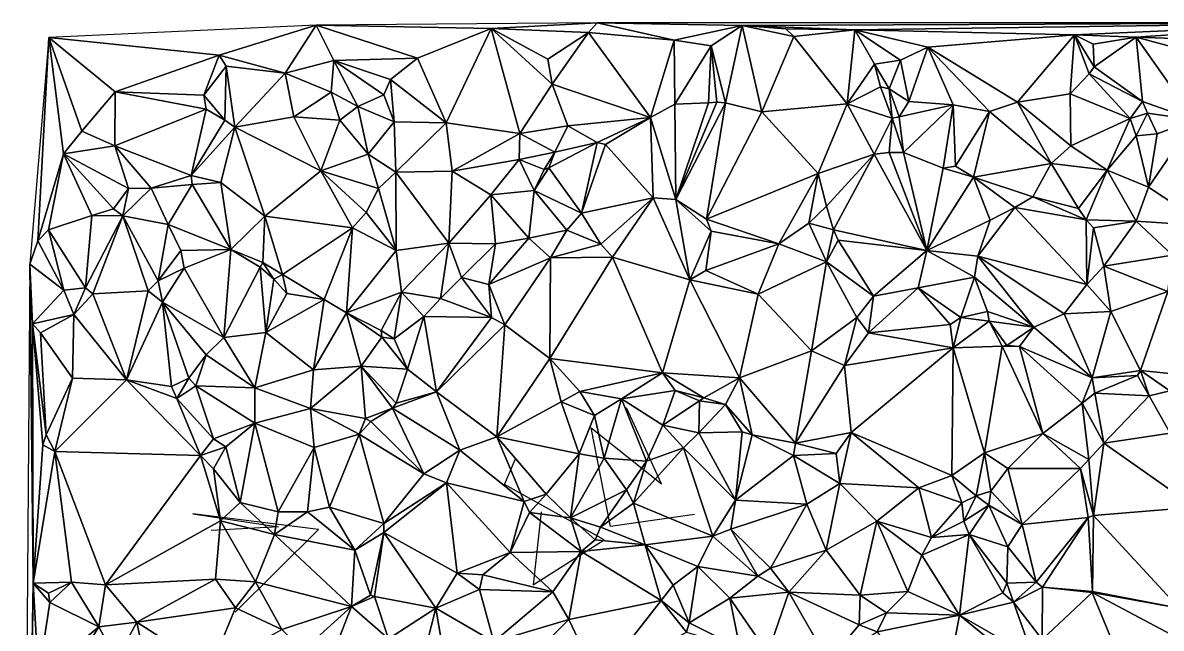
# Model space of a CAD drawing. Header units: metres. Extents: x -15 to 15, y -15.8 to 15.
# Drawn here: x -14.98 to 1.74, y 6.07 to 14.97 of the extents above; entities that cross this region are included whole.
import ezdxf

# ---------------------------------------------------------------- set-up
doc = ezdxf.new("R2010")
doc.units = ezdxf.units.M
doc.layers.add('CRACKS', color=1, linetype='Continuous')
doc.layers.add('STREET_MESH', color=7, linetype='Continuous')

msp = doc.modelspace()

# ---------------------------------------------------------------- linework, layer by layer
at = {"layer": 'CRACKS'}
for points in [[(-5.115, 7.744, 0.1), (-6.346, 7.568, 0.1), (-6.633, 9.019, 0.1), (-5.6, 8.197, 0.1), (-6.111, 9.31, 0.1)], [(-7.365, 7.786, 0.1), (-7.482, 6.713, 0.1), (-6.439, 7.373, 0.1), (-7.906, 8.185, 0.1), (-7.743, 8.561, 0.1)], [(-11.86, 6.312, 0.1), (-10.634, 7.523, 0.1), (-12.48, 7.754, 0.1), (-11.221, 7.565, 0.1), (-12.21, 7.509, 0.1)]]:
    msp.add_polyline3d(points, dxfattribs=at)
at = {"layer": 'STREET_MESH'}
for points in [[(-12.095, 14.492), (-10.672, 14.934), (-14.595, 14.752)], [(-11.126, 14.228), (-10.672, 14.934), (-12.095, 14.492)], [(-11.126, 14.228), (-10.409, 14.413), (-10.672, 14.934)], [(-6.543, 14.969), (-10.672, 14.934), (-8.099, 14.887)], [(-10.672, 14.934), (-9.184, 14.448), (-8.099, 14.887)], [(-10.409, 14.413), (-9.184, 14.448), (-10.672, 14.934)], [(-9.184, 14.448), (-8.76, 13.501), (-8.099, 14.887)], [(-8.76, 13.501), (-7.678, 13.34), (-8.099, 14.887)], [(-6.673, 14.824), (-6.543, 14.969), (-8.099, 14.887)], [(-7.204, 14.065), (-7.27, 14.436), (-8.099, 14.887)], [(-7.678, 13.34), (-7.204, 14.065), (-8.099, 14.887)], [(-7.27, 14.436), (-6.673, 14.824), (-8.099, 14.887)], [(-6.673, 14.824), (-5.415, 14.715), (-6.543, 14.969)], [(-6.543, 14.969), (-4.415, 14.931), (4.469, 14.969)], [(-5.415, 14.715), (-4.415, 14.931), (-6.543, 14.969)], [(-5.415, 14.715), (-4.868, 14.628), (-4.415, 14.931)], [(-4.868, 14.628), (-4.659, 13.793), (-4.415, 14.931)], [(-4.415, 14.931), (-4.659, 13.793), (-4.127, 13.662)], [(-4.415, 14.931), (-2.759, 14.863), (4.469, 14.969)], [(-2.759, 14.863), (-4.415, 14.931), (-3.773, 14.88)], [(-4.415, 14.931), (-3.657, 14.766), (-3.773, 14.88)], [(-3.657, 14.766), (-4.415, 14.931), (-4.127, 13.662)], [(-3.657, 14.766), (-2.759, 14.863), (-3.773, 14.88)], [(-2.759, 14.863), (0.467, 14.794), (4.469, 14.969)], [(0.467, 14.794), (1.373, 14.759), (4.469, 14.969)], [(1.373, 14.759), (3.039, 14.701), (4.469, 14.969)], [(-14.759, 11.765), (-14.595, 14.752), (-14.875, 11.425)], [(-14.759, 11.765), (-14.381, 13.046), (-14.595, 14.752)], [(-13.623, 13.953), (-12.095, 14.492), (-14.595, 14.752)], [(-14.381, 13.046), (-14.113, 13.379), (-14.595, 14.752)], [(-14.113, 13.379), (-13.623, 13.953), (-14.595, 14.752)], [(-6.673, 14.824), (-7.27, 14.436), (-7.204, 14.065)], [(-5.759, 13.577), (-6.673, 14.824), (-7.204, 14.065)], [(-6.673, 14.824), (-5.759, 13.577), (-5.415, 14.715)], [(-5.415, 14.715), (-5.759, 13.577), (-5.402, 13.773)], [(-4.868, 14.628), (-5.415, 14.715), (-5.402, 13.773)], [(-2.873, 13.78), (-3.657, 14.766), (-4.127, 13.662)], [(-3.657, 14.766), (-2.873, 13.78), (-2.759, 14.863)], [(-2.873, 13.78), (-2.469, 14.363), (-2.759, 14.863)], [(-2.759, 14.863), (-1.69, 14.611), (0.467, 14.794)], [(-2.759, 14.863), (-2.089, 14.421), (-1.69, 14.611)], [(-2.469, 14.363), (-2.089, 14.421), (-2.759, 14.863)], [(-1.69, 14.611), (-0.37, 13.805), (0.467, 14.794)], [(-0.37, 13.805), (0.401, 13.925), (0.467, 14.794)], [(0.401, 13.925), (0.679, 14.217), (0.467, 14.794)], [(0.739, 14.656), (1.373, 14.759), (0.467, 14.794)], [(0.679, 14.217), (0.754, 14.32), (0.467, 14.794)], [(0.754, 14.32), (0.739, 14.656), (0.467, 14.794)], [(0.739, 14.656), (0.754, 14.32), (1.373, 14.759)], [(0.754, 14.32), (1.466, 13.811), (1.373, 14.759)], [(1.373, 14.759), (2.229, 13.543), (2.956, 14.332)], [(3.039, 14.701), (1.373, 14.759), (2.956, 14.332)], [(1.373, 14.759), (1.466, 13.811), (2.229, 13.543)], [(-4.908, 13.794), (-4.868, 14.628), (-5.402, 13.773)], [(-4.787, 13.801), (-4.868, 14.628), (-4.908, 13.794)], [(-4.868, 14.628), (-4.787, 13.801), (-4.659, 13.793)], [(-1.69, 14.611), (-2.089, 14.421), (-1.968, 13.813)], [(-1.317, 13.763), (-1.69, 14.611), (-1.968, 13.813)], [(-1.317, 13.763), (-0.782, 13.666), (-1.69, 14.611)], [(-0.782, 13.666), (-0.37, 13.805), (-1.69, 14.611)], [(-13.623, 13.953), (-12.321, 13.906), (-12.095, 14.492)], [(-12.321, 13.906), (-11.994, 14.331), (-12.095, 14.492)], [(-11.994, 14.331), (-11.126, 14.228), (-12.095, 14.492)], [(-10.449, 13.95), (-10.409, 14.413), (-11.126, 14.228)], [(-10.06, 13.738), (-10.409, 14.413), (-10.449, 13.95)], [(-10.409, 14.413), (-9.578, 14.135), (-9.184, 14.448)], [(-9.676, 13.912), (-9.578, 14.135), (-10.409, 14.413)], [(-10.06, 13.738), (-9.676, 13.912), (-10.409, 14.413)], [(-9.184, 14.448), (-9.578, 14.135), (-8.76, 13.501)], [(-2.257, 13.997), (-2.089, 14.421), (-2.469, 14.363)], [(-2.089, 14.421), (-2.257, 13.997), (-1.968, 13.813)], [(-11.994, 14.331), (-12.321, 13.906), (-12.01, 13.538)], [(-11.994, 14.331), (-12.01, 13.538), (-11.867, 13.434)], [(-11.126, 14.228), (-11.994, 14.331), (-11.867, 13.434)], [(-10.998, 13.589), (-11.126, 14.228), (-11.867, 13.434)], [(-10.449, 13.95), (-11.126, 14.228), (-10.998, 13.589)], [(-2.385, 14.027), (-2.469, 14.363), (-2.873, 13.78)], [(-2.385, 14.027), (-2.257, 13.997), (-2.469, 14.363)], [(0.401, 13.925), (1.285, 13.565), (0.679, 14.217)], [(1.466, 13.811), (0.754, 14.32), (0.679, 14.217)], [(1.285, 13.565), (1.466, 13.811), (0.679, 14.217)], [(-9.578, 14.135), (-9.676, 13.912), (-9.525, 13.514)], [(-9.578, 14.135), (-9.525, 13.514), (-8.76, 13.501)], [(-7.678, 13.34), (-6.974, 13.453), (-7.204, 14.065)], [(-6.974, 13.453), (-5.759, 13.577), (-7.204, 14.065)], [(-14.113, 13.379), (-13.628, 13.162), (-13.623, 13.953)], [(-13.628, 13.162), (-12.284, 13.698), (-13.623, 13.953)], [(-12.284, 13.698), (-12.321, 13.906), (-13.623, 13.953)], [(-12.01, 13.538), (-12.321, 13.906), (-12.284, 13.698)], [(-10.322, 13.536), (-10.449, 13.95), (-10.998, 13.589)], [(-10.322, 13.536), (-10.06, 13.738), (-10.449, 13.95)], [(-9.676, 13.912), (-10.06, 13.738), (-9.525, 13.514)], [(-2.21, 13.569), (-2.385, 14.027), (-2.873, 13.78)], [(-2.385, 14.027), (-2.21, 13.569), (-2.257, 13.997)], [(-2.257, 13.997), (-2.109, 13.589), (-1.968, 13.813)], [(-2.21, 13.569), (-2.109, 13.589), (-2.257, 13.997)], [(0.401, 13.925), (-0.37, 13.805), (0.412, 13.16)], [(1.285, 13.565), (0.401, 13.925), (0.412, 13.16)], [(-10.06, 13.738), (-10.322, 13.536), (-9.906, 13.037)], [(-10.06, 13.738), (-9.906, 13.037), (-9.525, 13.514)], [(-5.759, 13.577), (-5.39, 12.372), (-5.402, 13.773)], [(-5.39, 12.372), (-4.908, 13.794), (-5.402, 13.773)], [(-5.39, 12.372), (-4.787, 13.801), (-4.908, 13.794)], [(-4.659, 13.793), (-4.787, 13.801), (-5.39, 12.372)], [(-4.659, 13.793), (-5.39, 12.372), (-4.938, 12.082)], [(-4.659, 13.793), (-4.938, 12.082), (-4.127, 13.662)], [(-3.3, 12.754), (-2.873, 13.78), (-4.127, 13.662)], [(-3.3, 12.754), (-2.478, 13.04), (-2.873, 13.78)], [(-2.478, 13.04), (-2.21, 13.569), (-2.873, 13.78)], [(-2.109, 13.589), (-1.317, 13.763), (-1.968, 13.813)], [(-1.317, 13.763), (-2.109, 13.589), (-2.044, 13.061)], [(-1.317, 13.763), (-2.044, 13.061), (-1.464, 12.831)], [(-1.283, 12.864), (-1.317, 13.763), (-1.464, 12.831)], [(-1.317, 13.763), (-1.283, 12.864), (-0.782, 13.666)], [(-0.37, 13.805), (-0.782, 13.666), (0.122, 12.902)], [(0.412, 13.16), (-0.37, 13.805), (0.122, 12.902)], [(1.285, 13.565), (1.537, 13.641), (1.466, 13.811)], [(1.466, 13.811), (1.537, 13.641), (2.229, 13.543)], [(-12.284, 13.698), (-13.628, 13.162), (-12.508, 12.724)], [(-12.01, 13.538), (-12.284, 13.698), (-12.508, 12.724)], [(-10.602, 12.794), (-10.998, 13.589), (-11.867, 13.434)], [(-10.602, 12.794), (-10.322, 13.536), (-10.998, 13.589)], [(-6.974, 13.453), (-6.544, 13.209), (-5.759, 13.577)], [(-6.544, 13.209), (-6.422, 13.183), (-5.759, 13.577)], [(-5.759, 13.577), (-6.422, 13.183), (-5.722, 12.396)], [(-5.39, 12.372), (-5.759, 13.577), (-5.722, 12.396)], [(-4.938, 12.082), (-3.3, 12.754), (-4.127, 13.662)], [(-2.254, 13.062), (-2.21, 13.569), (-2.478, 13.04)], [(-2.21, 13.569), (-2.254, 13.062), (-2.044, 13.061)], [(-2.109, 13.589), (-2.21, 13.569), (-2.044, 13.061)], [(-0.782, 13.666), (-1.283, 12.864), (-1.018, 12.7)], [(-0.782, 13.666), (-1.018, 12.7), (0.122, 12.902)], [(1.285, 13.565), (0.412, 13.16), (0.945, 12.803)], [(1.285, 13.565), (0.945, 12.803), (1.373, 13.306)], [(1.537, 13.641), (1.285, 13.565), (1.373, 13.306)], [(1.677, 13.336), (1.537, 13.641), (1.373, 13.306)], [(1.537, 13.641), (1.677, 13.336), (2.229, 13.543)], [(1.553, 12.554), (2.416, 11.987), (2.229, 13.543)], [(1.677, 13.336), (1.553, 12.554), (2.229, 13.543)], [(-13.628, 13.162), (-14.113, 13.379), (-14.381, 13.046)], [(-11.867, 13.434), (-12.01, 13.538), (-12.508, 12.724)], [(-12.068, 12.621), (-11.867, 13.434), (-12.508, 12.724)], [(-11.867, 13.434), (-12.068, 12.621), (-11.422, 12.126)], [(-10.602, 12.794), (-11.867, 13.434), (-11.422, 12.126)], [(-9.906, 13.037), (-10.322, 13.536), (-10.602, 12.794)], [(-9.525, 13.514), (-9.906, 13.037), (-9.499, 12.773)], [(-8.76, 13.501), (-9.525, 13.514), (-9.499, 12.773)], [(-8.672, 12.787), (-8.76, 13.501), (-9.499, 12.773)], [(-8.672, 12.787), (-7.678, 13.34), (-8.76, 13.501)], [(-7.678, 13.34), (-7.168, 13.069), (-6.974, 13.453)], [(-7.168, 13.069), (-6.544, 13.209), (-6.974, 13.453)], [(-7.678, 13.34), (-8.672, 12.787), (-7.689, 12.958)], [(-7.168, 13.069), (-7.678, 13.34), (-7.689, 12.958)], [(-6.544, 13.209), (-7.255, 12.84), (-6.772, 12.171)], [(-6.544, 13.209), (-7.168, 13.069), (-7.255, 12.84)], [(-6.422, 13.183), (-6.544, 13.209), (-6.772, 12.171)], [(0.945, 12.803), (1.553, 12.554), (1.373, 13.306)], [(1.553, 12.554), (1.677, 13.336), (1.373, 13.306)], [(-14.759, 11.765), (-14.602, 11.929), (-14.381, 13.046)], [(-14.602, 11.929), (-13.966, 12.136), (-14.381, 13.046)], [(-13.428, 12.536), (-13.628, 13.162), (-14.381, 13.046)], [(-13.966, 12.136), (-13.645, 12.234), (-14.381, 13.046)], [(-13.645, 12.234), (-13.428, 12.536), (-14.381, 13.046)], [(-13.628, 13.162), (-13.093, 12.538), (-12.508, 12.724)], [(-13.428, 12.536), (-13.093, 12.538), (-13.628, 13.162)], [(-7.323, 12.814), (-7.168, 13.069), (-7.689, 12.958)], [(-7.168, 13.069), (-7.323, 12.814), (-7.255, 12.84)], [(-6.422, 13.183), (-6.772, 12.171), (-5.722, 12.396)], [(-2.254, 13.062), (-2.478, 13.04), (-1.703, 11.622)], [(-2.044, 13.061), (-2.254, 13.062), (-1.703, 11.622)], [(-2.044, 13.061), (-1.703, 11.622), (-1.464, 12.831)], [(0.945, 12.803), (0.412, 13.16), (0.122, 12.902)], [(-9.755, 12.536), (-9.906, 13.037), (-10.602, 12.794)], [(-9.906, 13.037), (-9.755, 12.536), (-9.499, 12.773)], [(-8.672, 12.787), (-8.106, 12.441), (-7.689, 12.958)], [(-8.106, 12.441), (-7.47, 12.505), (-7.689, 12.958)], [(-7.47, 12.505), (-7.323, 12.814), (-7.689, 12.958)], [(-2.478, 13.04), (-3.3, 12.754), (-3.177, 12.273)], [(-3.074, 11.927), (-2.478, 13.04), (-3.177, 12.273)], [(-2.478, 13.04), (-3.074, 11.927), (-1.703, 11.622)], [(-1.018, 12.7), (-0.148, 12.414), (0.122, 12.902)], [(-0.148, 12.414), (0.523, 12.239), (0.122, 12.902)], [(0.523, 12.239), (0.945, 12.803), (0.122, 12.902)], [(-13.093, 12.538), (-12.489, 12.595), (-12.508, 12.724)], [(-12.489, 12.595), (-12.068, 12.621), (-12.508, 12.724)], [(-10.135, 11.957), (-10.602, 12.794), (-11.422, 12.126)], [(-9.936, 12.183), (-10.602, 12.794), (-10.135, 11.957)], [(-9.936, 12.183), (-9.755, 12.536), (-10.602, 12.794)], [(-9.755, 12.536), (-9.494, 11.624), (-9.499, 12.773)], [(-8.721, 11.729), (-8.672, 12.787), (-9.499, 12.773)], [(-9.494, 11.624), (-8.721, 11.729), (-9.499, 12.773)], [(-8.721, 11.729), (-8.106, 12.441), (-8.672, 12.787)], [(-7.255, 12.84), (-7.47, 12.505), (-6.772, 12.171)], [(-7.323, 12.814), (-7.47, 12.505), (-7.255, 12.84)], [(-3.877, 11.72), (-3.3, 12.754), (-4.938, 12.082)], [(-3.877, 11.72), (-3.437, 12.027), (-3.3, 12.754)], [(-3.3, 12.754), (-3.437, 12.027), (-3.177, 12.273)], [(-1.703, 11.622), (-1.018, 12.7), (-1.464, 12.831)], [(-1.018, 12.7), (-1.283, 12.864), (-1.464, 12.831)], [(0.945, 12.803), (0.523, 12.239), (0.635, 12.073)], [(0.945, 12.803), (0.635, 12.073), (1.369, 12.054)], [(1.553, 12.554), (0.945, 12.803), (1.369, 12.054)], [(-12.489, 12.595), (-13.093, 12.538), (-12.842, 12.005)], [(-11.924, 11.639), (-12.489, 12.595), (-12.842, 12.005)], [(-12.489, 12.595), (-11.924, 11.639), (-12.068, 12.621)], [(-12.068, 12.621), (-11.924, 11.639), (-11.422, 12.126)], [(-1.703, 11.622), (-0.773, 12.068), (-1.018, 12.7)], [(-0.409, 12.257), (-0.148, 12.414), (-1.018, 12.7)], [(-0.773, 12.068), (-0.409, 12.257), (-1.018, 12.7)], [(2.416, 11.987), (1.553, 12.554), (1.369, 12.054)], [(-13.428, 12.536), (-13.645, 12.234), (-13.508, 12.135)], [(-12.842, 12.005), (-13.093, 12.538), (-13.508, 12.135)], [(-13.093, 12.538), (-13.428, 12.536), (-13.508, 12.135)], [(-9.755, 12.536), (-9.936, 12.183), (-9.494, 11.624)], [(-8.721, 11.729), (-8.037, 11.721), (-8.106, 12.441)], [(-7.47, 12.505), (-8.106, 12.441), (-7.548, 11.806)], [(-8.106, 12.441), (-8.037, 11.721), (-7.548, 11.806)], [(-6.988, 11.922), (-7.47, 12.505), (-7.548, 11.806)], [(-7.47, 12.505), (-6.988, 11.922), (-6.772, 12.171)], [(-6.772, 12.171), (-6.49, 11.718), (-5.722, 12.396)], [(-6.49, 11.718), (-6.321, 11.525), (-5.722, 12.396)], [(-6.321, 11.525), (-5.185, 11.191), (-5.722, 12.396)], [(-5.185, 11.191), (-5.39, 12.372), (-5.722, 12.396)], [(-5.39, 12.372), (-4.872, 11.905), (-4.938, 12.082)], [(-4.872, 11.905), (-5.39, 12.372), (-5.185, 11.191)], [(-0.148, 12.414), (-0.409, 12.257), (0.635, 12.073)], [(0.523, 12.239), (-0.148, 12.414), (0.635, 12.073)], [(-13.645, 12.234), (-13.966, 12.136), (-13.508, 12.135)], [(-3.437, 12.027), (-3.074, 11.927), (-3.177, 12.273)], [(-0.409, 12.257), (-0.773, 12.068), (-0.956, 11.539)], [(0.647, 11.125), (-0.409, 12.257), (-0.956, 11.539)], [(-0.409, 12.257), (0.647, 11.125), (0.635, 12.073)], [(-14.602, 11.929), (-14.058, 11.075), (-13.966, 12.136)], [(-13.966, 12.136), (-14.058, 11.075), (-13.508, 12.135)], [(-14.058, 11.075), (-13.951, 10.989), (-13.508, 12.135)], [(-13.951, 10.989), (-13.136, 11.031), (-13.508, 12.135)], [(-12.989, 11.178), (-12.842, 12.005), (-13.508, 12.135)], [(-13.136, 11.031), (-12.989, 11.178), (-13.508, 12.135)], [(-11.924, 11.639), (-11.455, 11.447), (-11.422, 12.126)], [(-11.455, 11.447), (-11.164, 11.269), (-11.422, 12.126)], [(-11.164, 11.269), (-10.135, 11.957), (-11.422, 12.126)], [(-9.494, 11.624), (-9.936, 12.183), (-10.135, 11.957)], [(-6.988, 11.922), (-6.49, 11.718), (-6.772, 12.171)], [(-4.872, 11.905), (-3.877, 11.72), (-4.938, 12.082)], [(-0.773, 12.068), (-1.703, 11.622), (-0.956, 11.539)], [(0.635, 12.073), (0.744, 11.958), (1.369, 12.054)], [(0.647, 11.125), (0.744, 11.958), (0.635, 12.073)], [(0.744, 11.958), (0.894, 11.395), (1.369, 12.054)], [(0.894, 11.395), (1.905, 11.553), (1.369, 12.054)], [(1.905, 11.553), (2.416, 11.987), (1.369, 12.054)], [(-14.378, 11.04), (-14.602, 11.929), (-14.759, 11.765)], [(-14.378, 11.04), (-14.058, 11.075), (-14.602, 11.929)], [(-12.989, 11.178), (-12.658, 11.622), (-12.842, 12.005)], [(-12.658, 11.622), (-11.924, 11.639), (-12.842, 12.005)], [(-11.164, 11.269), (-10.551, 10.904), (-10.135, 11.957)], [(-10.551, 10.904), (-10.226, 10.709), (-10.135, 11.957)], [(-10.226, 10.709), (-9.494, 11.624), (-10.135, 11.957)], [(-7.227, 11.514), (-6.988, 11.922), (-7.548, 11.806)], [(-6.49, 11.718), (-6.988, 11.922), (-7.227, 11.514)], [(-4.948, 11.329), (-4.872, 11.905), (-5.185, 11.191)], [(-4.872, 11.905), (-4.948, 11.329), (-3.877, 11.72)], [(-3.437, 12.027), (-3.877, 11.72), (-3.176, 11.458)], [(-3.074, 11.927), (-3.437, 12.027), (-3.176, 11.458)], [(-3.006, 11.777), (-3.074, 11.927), (-3.176, 11.458)], [(-3.074, 11.927), (-3.006, 11.777), (-1.703, 11.622)], [(0.744, 11.958), (0.647, 11.125), (0.894, 11.395)], [(-14.378, 11.04), (-14.759, 11.765), (-14.875, 11.425)], [(-8.721, 11.729), (-9.494, 11.624), (-9.416, 11.013)], [(-8.845, 10.92), (-8.721, 11.729), (-9.416, 11.013)], [(-8.534, 11.225), (-8.721, 11.729), (-8.845, 10.92)], [(-8.721, 11.729), (-8.534, 11.225), (-8.037, 11.721)], [(-8.037, 11.721), (-8.534, 11.225), (-8.135, 11.123)], [(-8.135, 11.123), (-7.227, 11.514), (-7.548, 11.806)], [(-8.037, 11.721), (-8.135, 11.123), (-7.548, 11.806)], [(-6.49, 11.718), (-7.227, 11.514), (-6.321, 11.525)], [(-3.877, 11.72), (-4.948, 11.329), (-4.178, 10.98)], [(-3.176, 11.458), (-3.877, 11.72), (-4.178, 10.98)], [(-3.006, 11.777), (-3.176, 11.458), (-2.485, 10.951)], [(-1.703, 11.622), (-3.006, 11.777), (-2.485, 10.951)], [(-12.989, 11.178), (-12.611, 11.362), (-12.658, 11.622)], [(-12.658, 11.622), (-12.611, 11.362), (-11.924, 11.639)], [(-12.611, 11.362), (-12.025, 10.344), (-11.924, 11.639)], [(-12.025, 10.344), (-11.494, 11.379), (-11.924, 11.639)], [(-11.494, 11.379), (-11.455, 11.447), (-11.924, 11.639)], [(-9.494, 11.624), (-10.226, 10.709), (-9.416, 11.013)], [(-1.831, 11.077), (-1.703, 11.622), (-2.485, 10.951)], [(-1.002, 11.23), (-1.703, 11.622), (-1.831, 11.077)], [(-1.703, 11.622), (-1.002, 11.23), (-0.956, 11.539)], [(-1.002, 11.23), (-0.131, 10.499), (-0.956, 11.539)], [(-0.131, 10.499), (0.315, 10.694), (-0.956, 11.539)], [(0.315, 10.694), (0.647, 11.125), (-0.956, 11.539)], [(1.837, 11.022), (1.905, 11.553), (0.894, 11.395)], [(-14.979, -2.266), (-14.826, 6.736), (-14.875, 11.425)], [(-14.836, 10.547), (-14.378, 11.04), (-14.875, 11.425)], [(-14.826, 6.736), (-14.836, 10.547), (-14.875, 11.425)], [(-11.494, 11.379), (-12.025, 10.344), (-11.409, 10.417)], [(-11.494, 11.379), (-11.291, 11.2), (-11.455, 11.447)], [(-11.291, 11.2), (-11.494, 11.379), (-11.409, 10.417)], [(-11.455, 11.447), (-11.291, 11.2), (-11.164, 11.269)], [(-7.227, 11.514), (-8.135, 11.123), (-7.901, 10.531)], [(-7.241, 10.039), (-7.227, 11.514), (-7.901, 10.531)], [(-7.227, 11.514), (-7.241, 10.039), (-6.321, 11.525)], [(-7.241, 10.039), (-5.586, 9.825), (-6.321, 11.525)], [(-5.586, 9.825), (-5.185, 11.191), (-6.321, 11.525)], [(-3.396, 10.149), (-3.176, 11.458), (-4.178, 10.98)], [(-2.733, 10.641), (-3.176, 11.458), (-3.396, 10.149)], [(-3.176, 11.458), (-2.733, 10.641), (-2.485, 10.951)], [(0.894, 11.395), (0.647, 11.125), (1, 10.728)], [(1.837, 11.022), (0.894, 11.395), (1, 10.728)], [(-12.611, 11.362), (-12.989, 11.178), (-12.928, 10.865)], [(-12.025, 10.344), (-12.611, 11.362), (-12.928, 10.865)], [(-11.164, 11.269), (-11.291, 11.2), (-11.1, 10.992)], [(-10.551, 10.904), (-11.164, 11.269), (-11.1, 10.992)], [(-8.534, 11.225), (-8.845, 10.92), (-8.097, 10.637)], [(-8.534, 11.225), (-8.097, 10.637), (-8.135, 11.123)], [(-4.948, 11.329), (-5.185, 11.191), (-4.178, 10.98)], [(-1.204, 10.639), (-1.002, 11.23), (-1.831, 11.077)], [(-0.81, 10.726), (-1.002, 11.23), (-1.204, 10.639)], [(-1.002, 11.23), (-0.81, 10.726), (-0.131, 10.499)], [(-14.836, 10.547), (-14.228, 10.682), (-14.378, 11.04)], [(-14.378, 11.04), (-14.228, 10.682), (-14.058, 11.075)], [(-14.058, 11.075), (-14.228, 10.682), (-13.951, 10.989)], [(-12.989, 11.178), (-13.136, 11.031), (-12.928, 10.865)], [(-11.291, 11.2), (-11.409, 10.417), (-11.1, 10.992)], [(-8.135, 11.123), (-8.097, 10.637), (-7.901, 10.531)], [(-4.453, 9.755), (-5.185, 11.191), (-5.586, 9.825)], [(-5.185, 11.191), (-4.453, 9.755), (-4.178, 10.98)], [(-2.56, 10.415), (-1.831, 11.077), (-2.485, 10.951)], [(-2.56, 10.415), (-1.36, 10.535), (-1.831, 11.077)], [(-1.36, 10.535), (-1.204, 10.639), (-1.831, 11.077)], [(0.647, 11.125), (0.315, 10.694), (1, 10.728)], [(-13.951, 10.989), (-14.228, 10.682), (-13.454, 9.725)], [(-13.136, 11.031), (-13.951, 10.989), (-13.454, 9.725)], [(-12.928, 10.865), (-13.136, 11.031), (-13.454, 9.725)], [(-11.409, 10.417), (-10.551, 10.904), (-11.1, 10.992)], [(-10.551, 10.904), (-11.409, 10.417), (-10.711, 9.872)], [(-10.551, 10.904), (-10.711, 9.872), (-10.226, 10.709)], [(-10.226, 10.709), (-9.716, 10.447), (-9.416, 11.013)], [(-9.716, 10.447), (-9.526, 10.327), (-9.416, 11.013)], [(-9.526, 10.327), (-9.091, 10.654), (-9.416, 11.013)], [(-9.091, 10.654), (-8.845, 10.92), (-9.416, 11.013)], [(-8.097, 10.637), (-8.845, 10.92), (-9.091, 10.654)], [(-4.453, 9.755), (-3.396, 10.149), (-4.178, 10.98)], [(-2.733, 10.641), (-2.56, 10.415), (-2.485, 10.951)], [(1.436, 9.859), (1.837, 11.022), (1, 10.728)], [(1.837, 11.022), (1.436, 9.859), (2.197, 9.784)], [(-12.928, 10.865), (-13.454, 9.725), (-12.794, 9.624)], [(-12.542, 9.75), (-12.928, 10.865), (-12.794, 9.624)], [(-12.928, 10.865), (-12.542, 9.75), (-12.288, 10.089)], [(-12.025, 10.344), (-12.928, 10.865), (-12.288, 10.089)], [(-10.711, 9.872), (-10.01, 9.926), (-10.226, 10.709)], [(-10.01, 9.926), (-9.706, 10.35), (-10.226, 10.709)], [(-9.706, 10.35), (-9.716, 10.447), (-10.226, 10.709)], [(-0.81, 10.726), (-1.204, 10.639), (-0.787, 10.587)], [(-0.81, 10.726), (-0.787, 10.587), (-0.131, 10.499)], [(1, 10.728), (0.315, 10.694), (0.725, 9.753)], [(1.436, 9.859), (1, 10.728), (0.725, 9.753)], [(-14.228, 10.682), (-14.836, 10.547), (-14.72, 10.416)], [(-14.836, 10.547), (-14.826, 6.736), (-14.685, 8.767)], [(-14.635, 8.916), (-14.836, 10.547), (-14.685, 8.767)], [(-14.836, 10.547), (-14.635, 8.916), (-14.72, 10.416)], [(-14.25, 9.75), (-14.228, 10.682), (-14.72, 10.416)], [(-14.228, 10.682), (-14.25, 9.75), (-13.454, 9.725)], [(-9.526, 10.327), (-9.329, 9.879), (-9.091, 10.654)], [(-9.329, 9.879), (-8.902, 9.545), (-9.091, 10.654)], [(-8.902, 9.545), (-8.097, 10.637), (-9.091, 10.654)], [(-8.097, 10.637), (-8.902, 9.545), (-7.901, 10.531)], [(-2.733, 10.641), (-3.396, 10.149), (-2.914, 9.933)], [(-2.56, 10.415), (-2.733, 10.641), (-2.914, 9.933)], [(-1.36, 10.535), (-2.56, 10.415), (-1.314, 10.191)], [(-1.204, 10.639), (-1.36, 10.535), (-1.314, 10.191)], [(-0.787, 10.587), (-1.204, 10.639), (-1.314, 10.191)], [(-0.597, 10.219), (-0.787, 10.587), (-1.314, 10.191)], [(-0.787, 10.587), (-0.53, 10.228), (-0.131, 10.499)], [(-0.53, 10.228), (-0.787, 10.587), (-0.597, 10.219)], [(0.315, 10.694), (-0.131, 10.499), (0.725, 9.753)], [(-14.635, 8.916), (-14.25, 9.75), (-14.72, 10.416)], [(-11.409, 10.417), (-12.025, 10.344), (-11.572, 9.607)], [(-10.711, 9.872), (-11.409, 10.417), (-11.572, 9.607)], [(-9.706, 10.35), (-9.526, 10.327), (-9.716, 10.447)], [(-7.901, 10.531), (-8.902, 9.545), (-8.019, 8.886)], [(-7.241, 10.039), (-7.901, 10.531), (-8.019, 8.886)], [(-1.314, 10.191), (-2.56, 10.415), (-2.914, 9.933)], [(-0.53, 10.228), (-0.341, 10.211), (-0.131, 10.499)], [(-0.131, 10.499), (-0.341, 10.211), (0.725, 9.753)], [(-12.025, 10.344), (-12.288, 10.089), (-11.572, 9.607)], [(-9.329, 9.879), (-9.706, 10.35), (-10.01, 9.926)], [(-9.329, 9.879), (-9.526, 10.327), (-9.706, 10.35)], [(-0.854, 8.649), (-0.597, 10.219), (-1.314, 10.191)], [(-0.597, 10.219), (-0.854, 8.649), (-0.001, 8.936)], [(-0.341, 10.211), (-0.53, 10.228), (-0.597, 10.219)], [(-0.341, 10.211), (-0.597, 10.219), (-0.001, 8.936)], [(0.579, 9.382), (-0.341, 10.211), (-0.001, 8.936)], [(-0.341, 10.211), (0.579, 9.382), (0.725, 9.753)], [(-12.542, 9.75), (-12.436, 9.636), (-12.288, 10.089)], [(-12.288, 10.089), (-12.436, 9.636), (-11.572, 9.607)], [(-7.241, 10.039), (-8.019, 8.886), (-7.072, 9.398)], [(-6.798, 9.551), (-7.241, 10.039), (-7.072, 9.398)], [(-7.241, 10.039), (-6.798, 9.551), (-5.586, 9.825)], [(-4.453, 9.755), (-3.633, 8.791), (-3.396, 10.149)], [(-3.396, 10.149), (-3.633, 8.791), (-2.914, 9.933)], [(-2.816, 8.949), (-1.314, 10.191), (-2.914, 9.933)], [(-1.314, 10.191), (-2.816, 8.949), (-1.338, 8.319)], [(-0.854, 8.649), (-1.314, 10.191), (-1.338, 8.319)], [(-10.711, 9.872), (-11.572, 9.607), (-10.752, 9.301)], [(-10.01, 9.926), (-10.711, 9.872), (-10.752, 9.301)], [(-9.948, 9.157), (-10.01, 9.926), (-10.752, 9.301)], [(-10.01, 9.926), (-9.549, 9.306), (-9.495, 9.38)], [(-9.948, 9.157), (-9.549, 9.306), (-10.01, 9.926)], [(-9.329, 9.879), (-10.01, 9.926), (-9.495, 9.38)], [(-8.902, 9.545), (-9.329, 9.879), (-9.495, 9.38)], [(-3.633, 8.791), (-2.816, 8.949), (-2.914, 9.933)], [(-14.25, 9.75), (-14.635, 8.916), (-14.507, 8.669)], [(-14.25, 9.75), (-14.507, 8.669), (-13.454, 9.725)], [(-14.507, 8.669), (-12.368, 8.611), (-13.454, 9.725)], [(-13.454, 9.725), (-12.716, 9.449), (-12.794, 9.624)], [(-12.368, 8.611), (-12.716, 9.449), (-13.454, 9.725)], [(-12.716, 9.449), (-12.542, 9.75), (-12.794, 9.624)], [(-12.436, 9.636), (-12.542, 9.75), (-12.716, 9.449)], [(-6.798, 9.551), (-6.186, 9.445), (-5.586, 9.825)], [(-6.186, 9.445), (-5.398, 9.566), (-5.586, 9.825)], [(-4.976, 9.461), (-4.453, 9.755), (-5.586, 9.825)], [(-5.398, 9.566), (-4.976, 9.461), (-5.586, 9.825)], [(-4.453, 9.755), (-4.976, 9.461), (-4.661, 9.362)], [(-4.269, 8.917), (-4.453, 9.755), (-4.661, 9.362)], [(-3.633, 8.791), (-4.453, 9.755), (-4.269, 8.917)], [(0.579, 9.382), (0.763, 9.528), (0.725, 9.753)], [(1.39, 9.787), (1.436, 9.859), (0.725, 9.753)], [(0.763, 9.528), (1.39, 9.787), (0.725, 9.753)], [(1.39, 9.787), (0.763, 9.528), (1.564, 9.487)], [(1.436, 9.859), (1.39, 9.787), (1.564, 9.487)], [(1.865, 9.564), (1.436, 9.859), (1.564, 9.487)], [(1.436, 9.859), (1.865, 9.564), (2.197, 9.784)], [(-12.178, 8.855), (-12.436, 9.636), (-12.716, 9.449)], [(-12.436, 9.636), (-11.57, 9.088), (-11.572, 9.607)], [(-12.436, 9.636), (-12.178, 8.855), (-11.57, 9.088)], [(-11.572, 9.607), (-11.57, 9.088), (-10.752, 9.301)], [(-9.549, 9.306), (-8.902, 9.545), (-9.495, 9.38)], [(-8.902, 9.545), (-9.549, 9.306), (-8.56, 8.688)], [(-8.902, 9.545), (-8.56, 8.688), (-8.019, 8.886)], [(-6.584, 9.201), (-6.798, 9.551), (-7.072, 9.398)], [(-6.584, 9.201), (-6.186, 9.445), (-6.798, 9.551)], [(-5.581, 9.059), (-5.398, 9.566), (-6.186, 9.445)], [(-5.041, 9.415), (-5.398, 9.566), (-5.581, 9.059)], [(-5.398, 9.566), (-5.041, 9.415), (-4.976, 9.461)], [(1.87, 8.938), (1.865, 9.564), (1.564, 9.487)], [(-12.368, 8.611), (-12.178, 8.855), (-12.716, 9.449)], [(-8.019, 8.886), (-6.808, 8.636), (-7.072, 9.398)], [(-6.808, 8.636), (-6.584, 9.201), (-7.072, 9.398)], [(-6.186, 9.445), (-6.584, 9.201), (-6.441, 8.573)], [(-5.82, 8.526), (-6.186, 9.445), (-6.441, 8.573)], [(-5.82, 8.526), (-5.581, 9.059), (-6.186, 9.445)], [(-5.041, 9.415), (-5.581, 9.059), (-5.049, 8.943)], [(-5.041, 9.415), (-5.049, 8.943), (-4.661, 9.362)], [(-4.976, 9.461), (-5.041, 9.415), (-4.661, 9.362)], [(0.676, 8.551), (0.579, 9.382), (-0.001, 8.936)], [(0.763, 9.528), (0.579, 9.382), (0.894, 8.794)], [(0.579, 9.382), (0.676, 8.551), (0.894, 8.794)], [(0.763, 9.528), (0.894, 8.794), (1.564, 9.487)], [(0.894, 8.794), (1.87, 8.938), (1.564, 9.487)], [(-11.57, 9.088), (-10.702, 8.729), (-10.752, 9.301)], [(-10.702, 8.729), (-10.039, 8.926), (-10.752, 9.301)], [(-10.039, 8.926), (-9.948, 9.157), (-10.752, 9.301)], [(-9.948, 9.157), (-9.867, 9.112), (-9.549, 9.306)], [(-9.867, 9.112), (-9.091, 8.341), (-9.549, 9.306)], [(-9.549, 9.306), (-9.091, 8.341), (-8.56, 8.688)], [(-6.584, 9.201), (-6.808, 8.636), (-6.441, 8.573)], [(-5.049, 8.943), (-4.416, 8.957), (-4.661, 9.362)], [(-4.416, 8.957), (-4.269, 8.917), (-4.661, 9.362)], [(-11.57, 9.088), (-12.178, 8.855), (-11.998, 8.741)], [(-11.788, 7.921), (-11.57, 9.088), (-11.998, 8.741)], [(-11.788, 7.921), (-11.228, 7.785), (-11.57, 9.088)], [(-11.228, 7.785), (-10.702, 8.729), (-11.57, 9.088)], [(-9.867, 9.112), (-9.948, 9.157), (-10.039, 8.926)], [(-9.091, 8.341), (-9.867, 9.112), (-10.039, 8.926)], [(-5.581, 9.059), (-5.82, 8.526), (-5.276, 8.724)], [(-5.049, 8.943), (-5.581, 9.059), (-5.276, 8.724)], [(-14.507, 8.669), (-14.635, 8.916), (-14.685, 8.767)], [(-10.039, 8.926), (-10.702, 8.729), (-10.476, 7.855)], [(-9.676, 7.612), (-10.039, 8.926), (-10.476, 7.855)], [(-9.091, 8.341), (-10.039, 8.926), (-9.676, 7.612)], [(-8.56, 8.688), (-7.617, 7.934), (-8.019, 8.886)], [(-6.808, 8.636), (-8.019, 8.886), (-7.291, 8.044)], [(-8.019, 8.886), (-7.617, 7.934), (-7.291, 8.044)], [(-4.514, 7.954), (-5.049, 8.943), (-5.276, 8.724)], [(-5.049, 8.943), (-4.514, 7.954), (-4.416, 8.957)], [(-4.416, 8.957), (-4.514, 7.954), (-4.269, 8.917)], [(-4.514, 7.954), (-3.662, 8.611), (-4.269, 8.917)], [(-3.662, 8.611), (-3.633, 8.791), (-4.269, 8.917)], [(-3.633, 8.791), (-3.034, 8.642), (-2.816, 8.949)], [(-3.034, 8.642), (-2.979, 8.202), (-2.816, 8.949)], [(-2.979, 8.202), (-1.821, 8.136), (-2.816, 8.949)], [(-2.816, 8.949), (-1.821, 8.136), (-1.338, 8.319)], [(-0.854, 8.649), (-0.512, 8.422), (-0.001, 8.936)], [(-0.001, 8.936), (-0.512, 8.422), (0.552, 8.422)], [(0.676, 8.551), (-0.001, 8.936), (0.552, 8.422)], [(1.87, 8.938), (0.894, 8.794), (2.233, 7.854)], [(-14.826, 6.736), (-14.507, 8.669), (-14.685, 8.767)], [(-12.178, 8.855), (-12.368, 8.611), (-11.998, 8.741)], [(-12.368, 8.611), (-12.179, 8.417), (-11.998, 8.741)], [(-12.179, 8.417), (-11.788, 7.921), (-11.998, 8.741)], [(-11.228, 7.785), (-10.796, 7.786), (-10.702, 8.729)], [(-10.702, 8.729), (-10.796, 7.786), (-10.476, 7.855)], [(-4.843, 7.425), (-5.276, 8.724), (-6.011, 7.912)], [(-5.276, 8.724), (-5.82, 8.526), (-6.011, 7.912)], [(-4.514, 7.954), (-5.276, 8.724), (-4.843, 7.425)], [(-3.034, 8.642), (-3.633, 8.791), (-3.662, 8.611)], [(0.676, 8.551), (0.746, 7.729), (0.894, 8.794)], [(0.894, 8.794), (0.746, 7.729), (2.233, 7.854)], [(-14.826, 6.736), (-14.262, 6.749), (-14.507, 8.669)], [(-14.507, 8.669), (-13.765, 6.712), (-12.368, 8.611)], [(-14.262, 6.749), (-13.765, 6.712), (-14.507, 8.669)], [(-12.368, 8.611), (-13.765, 6.712), (-12.073, 7.65)], [(-12.179, 8.417), (-12.368, 8.611), (-12.073, 7.65)], [(-9.091, 8.341), (-8.755, 8.211), (-8.56, 8.688)], [(-8.755, 8.211), (-7.617, 7.934), (-8.56, 8.688)], [(-6.934, 7.695), (-6.808, 8.636), (-7.291, 8.044)], [(-6.808, 8.636), (-6.934, 7.695), (-6.441, 8.573)], [(-6.934, 7.695), (-6.111, 8.108), (-6.441, 8.573)], [(-6.111, 8.108), (-5.82, 8.526), (-6.441, 8.573)], [(-5.82, 8.526), (-6.111, 8.108), (-6.011, 7.912)], [(-3.662, 8.611), (-4.514, 7.954), (-3.467, 7.898)], [(-2.979, 8.202), (-3.034, 8.642), (-3.662, 8.611)], [(-2.979, 8.202), (-3.662, 8.611), (-3.467, 7.898)], [(-0.977, 8.017), (-0.854, 8.649), (-1.338, 8.319)], [(-0.977, 8.017), (-0.762, 8.089), (-0.854, 8.649)], [(-0.762, 8.089), (-0.512, 8.422), (-0.854, 8.649)], [(0.746, 7.729), (0.676, 8.551), (0.552, 8.422)], [(-11.788, 7.921), (-12.179, 8.417), (-12.073, 7.65)], [(-0.512, 8.422), (-0.762, 8.089), (-0.304, 7.596)], [(-0.512, 8.422), (-0.304, 7.596), (0.552, 8.422)], [(0.552, 8.422), (-0.304, 7.596), (0.666, 7.702)], [(0.746, 7.729), (0.552, 8.422), (0.666, 7.702)], [(-9.678, 7.48), (-8.755, 8.211), (-9.676, 7.612)], [(-9.678, 7.48), (-8.599, 6.885), (-8.755, 8.211)], [(-8.755, 8.211), (-9.091, 8.341), (-9.676, 7.612)], [(-8.755, 8.211), (-7.821, 7.185), (-7.617, 7.934)], [(-8.755, 8.211), (-8.599, 6.885), (-7.821, 7.185)], [(-3.18, 7.223), (-2.979, 8.202), (-3.467, 7.898)], [(-3.18, 7.223), (-2.436, 7.645), (-2.979, 8.202)], [(-2.979, 8.202), (-2.436, 7.645), (-1.821, 8.136)], [(-1.821, 8.136), (-1.188, 7.916), (-1.338, 8.319)], [(-1.188, 7.916), (-0.977, 8.017), (-1.338, 8.319)], [(-7.617, 7.934), (-7.537, 7.775), (-7.291, 8.044)], [(-7.537, 7.775), (-6.934, 7.695), (-7.291, 8.044)], [(-6.934, 7.695), (-6.495, 7.557), (-6.111, 8.108)], [(-6.111, 8.108), (-6.495, 7.557), (-6.011, 7.912)], [(-2.436, 7.645), (-1.633, 7.408), (-1.821, 8.136)], [(-1.633, 7.408), (-1.188, 7.916), (-1.821, 8.136)], [(-0.977, 8.017), (-0.791, 7.884), (-0.762, 8.089)], [(-0.762, 8.089), (-0.791, 7.884), (-0.304, 7.596)], [(-11.282, 7.45), (-11.788, 7.921), (-12.073, 7.65)], [(-11.282, 7.45), (-11.228, 7.785), (-11.788, 7.921)], [(-7.821, 7.185), (-7.537, 7.775), (-7.617, 7.934)], [(-6.495, 7.557), (-5.838, 7.301), (-6.011, 7.912)], [(-5.838, 7.301), (-4.843, 7.425), (-6.011, 7.912)], [(-4.583, 7.531), (-4.514, 7.954), (-4.843, 7.425)], [(-4.514, 7.954), (-4.583, 7.531), (-3.467, 7.898)], [(-4.583, 7.531), (-4.001, 6.954), (-3.467, 7.898)], [(-4.001, 6.954), (-3.18, 7.223), (-3.467, 7.898)], [(-1.633, 7.408), (-1.161, 7.646), (-1.188, 7.916)], [(-1.188, 7.916), (-1.161, 7.646), (-0.977, 8.017)], [(-1.161, 7.646), (-0.791, 7.884), (-0.977, 8.017)], [(-0.791, 7.884), (-1.161, 7.646), (-1.083, 7.45)], [(-0.513, 7.27), (-0.791, 7.884), (-1.083, 7.45)], [(-0.791, 7.884), (-0.513, 7.27), (-0.304, 7.596)], [(-10.796, 7.786), (-11.282, 7.45), (-10.103, 7.22)], [(-11.282, 7.45), (-10.796, 7.786), (-11.228, 7.785)], [(-10.796, 7.786), (-10.103, 7.22), (-10.476, 7.855)], [(-10.103, 7.22), (-9.676, 7.612), (-10.476, 7.855)], [(-6.779, 7.201), (-7.537, 7.775), (-7.821, 7.185)], [(-6.934, 7.695), (-7.537, 7.775), (-6.779, 7.201)], [(-6.934, 7.695), (-6.779, 7.201), (-6.575, 7.372)], [(-6.495, 7.557), (-6.934, 7.695), (-6.575, 7.372)], [(-0.304, 7.596), (-0.099, 6.75), (0.666, 7.702)], [(-0.099, 6.75), (-0.004, 6.678), (0.666, 7.702)], [(-0.004, 6.678), (0.731, 6.613), (0.666, 7.702)], [(0.731, 6.613), (0.746, 7.729), (0.666, 7.702)], [(0.746, 7.729), (0.731, 6.613), (2.001, 6.369)], [(0.746, 7.729), (2.001, 6.369), (2.233, 7.854)], [(-13.765, 6.712), (-12.149, 6.794), (-12.073, 7.65)], [(-12.149, 6.794), (-11.562, 6.757), (-12.073, 7.65)], [(-11.562, 6.757), (-11.282, 7.45), (-12.073, 7.65)], [(-10.103, 7.22), (-9.678, 7.48), (-9.676, 7.612)], [(-5.838, 7.301), (-6.495, 7.557), (-6.575, 7.372)], [(-4.184, 6.84), (-4.583, 7.531), (-4.843, 7.425)], [(-4.184, 6.84), (-4.001, 6.954), (-4.583, 7.531)], [(-2.436, 7.645), (-3.18, 7.223), (-2.682, 6.559)], [(-1.983, 6.614), (-2.436, 7.645), (-2.682, 6.559)], [(-2.436, 7.645), (-1.983, 6.614), (-1.778, 7.149)], [(-1.633, 7.408), (-2.436, 7.645), (-1.778, 7.149)], [(-1.161, 7.646), (-1.633, 7.408), (-1.083, 7.45)], [(-0.513, 7.27), (-0.099, 6.75), (-0.304, 7.596)], [(-10.153, 6.395), (-11.282, 7.45), (-11.562, 6.757)], [(-11.282, 7.45), (-10.153, 6.395), (-10.103, 7.22)], [(-9.872, 6.562), (-9.678, 7.48), (-10.103, 7.22)], [(-9.678, 7.48), (-9.872, 6.562), (-9.814, 6.539)], [(-9.678, 7.48), (-9.814, 6.539), (-8.914, 6.371)], [(-8.599, 6.885), (-9.678, 7.48), (-8.914, 6.371)], [(-6.779, 7.201), (-5.838, 7.301), (-6.575, 7.372)], [(-5.838, 7.301), (-5.066, 6.98), (-4.843, 7.425)], [(-5.066, 6.98), (-4.184, 6.84), (-4.843, 7.425)], [(-1.083, 7.45), (-1.633, 7.408), (-1.778, 7.149)], [(-1.224, 6.266), (-1.083, 7.45), (-1.778, 7.149)], [(-1.224, 6.266), (-0.586, 6.592), (-1.083, 7.45)], [(-0.586, 6.592), (-0.528, 6.738), (-1.083, 7.45)], [(-0.528, 6.738), (-0.513, 7.27), (-1.083, 7.45)], [(-10.153, 6.395), (-9.872, 6.562), (-10.103, 7.22)], [(-6.779, 7.201), (-7.821, 7.185), (-7.196, 6.611)], [(-6.958, 6.202), (-6.779, 7.201), (-7.196, 6.611)], [(-5.603, 6.482), (-6.779, 7.201), (-6.958, 6.202)], [(-5.838, 7.301), (-6.779, 7.201), (-5.603, 6.482)], [(-5.838, 7.301), (-5.603, 6.482), (-5.429, 6.707)], [(-5.066, 6.98), (-5.838, 7.301), (-5.429, 6.707)], [(-3.18, 7.223), (-4.001, 6.954), (-3.727, 6.603)], [(-3.18, 7.223), (-3.727, 6.603), (-2.682, 6.559)], [(-0.513, 7.27), (-0.528, 6.738), (-0.099, 6.75)], [(-7.821, 7.185), (-8.599, 6.885), (-8.221, 6.859)], [(-7.821, 7.185), (-8.221, 6.859), (-7.196, 6.611)], [(-1.983, 6.614), (-1.224, 6.266), (-1.778, 7.149)], [(-8.599, 6.885), (-8.914, 6.371), (-8.274, 6.641)], [(-8.599, 6.885), (-8.274, 6.641), (-8.221, 6.859)], [(-8.221, 6.859), (-8.274, 6.641), (-7.196, 6.611)], [(-5.193, 6.153), (-5.066, 6.98), (-5.429, 6.707)], [(-4.597, 6.517), (-5.066, 6.98), (-5.193, 6.153)], [(-4.597, 6.517), (-4.184, 6.84), (-5.066, 6.98)], [(-4.001, 6.954), (-4.184, 6.84), (-3.727, 6.603)], [(-14.924, -0.638), (-14.826, 6.736), (-14.979, -2.266)], [(-14.746, 5.362), (-14.826, 6.736), (-14.924, -0.638)], [(-14.826, 6.736), (-14.6, 6.591), (-14.262, 6.749)], [(-14.581, 6.453), (-14.826, 6.736), (-14.746, 5.362)], [(-14.581, 6.453), (-14.6, 6.591), (-14.826, 6.736)], [(-14.6, 6.591), (-14.581, 6.453), (-14.262, 6.749)], [(-14.581, 6.453), (-13.86, 6.093), (-14.262, 6.749)], [(-13.86, 6.093), (-13.765, 6.712), (-14.262, 6.749)], [(-13.86, 6.093), (-13.306, 6.163), (-13.765, 6.712)], [(-13.765, 6.712), (-13.306, 6.163), (-12.149, 6.794)], [(-12.149, 6.794), (-13.306, 6.163), (-11.856, 6.374)], [(-11.562, 6.757), (-12.149, 6.794), (-11.856, 6.374)], [(-11.173, 6.054), (-11.562, 6.757), (-11.856, 6.374)], [(-11.173, 6.054), (-10.153, 6.395), (-11.562, 6.757)], [(-5.603, 6.482), (-5.193, 6.153), (-5.429, 6.707)], [(-4.184, 6.84), (-4.597, 6.517), (-3.727, 6.603)], [(-0.43, 6.457), (-0.528, 6.738), (-0.586, 6.592)], [(-0.528, 6.738), (-0.43, 6.457), (-0.099, 6.75)], [(-0.099, 6.75), (-0.43, 6.457), (-0.004, 6.678)], [(-9.814, 6.539), (-9.872, 6.562), (-10.153, 6.395)], [(-9.606, 5.916), (-9.814, 6.539), (-10.153, 6.395)], [(-9.814, 6.539), (-9.606, 5.916), (-8.914, 6.371)], [(-8.274, 6.641), (-8.914, 6.371), (-8.06, 5.874)], [(-7.196, 6.611), (-8.274, 6.641), (-8.06, 5.874)], [(-6.958, 6.202), (-7.196, 6.611), (-8.06, 5.874)], [(-4.597, 6.517), (-4.036, 5.71), (-3.727, 6.603)], [(-4.036, 5.71), (-3.149, 5.585), (-3.727, 6.603)], [(-3.727, 6.603), (-2.698, 6.122), (-2.682, 6.559)], [(-3.149, 5.585), (-2.698, 6.122), (-3.727, 6.603)], [(-2.698, 6.122), (-2.293, 6.301), (-2.682, 6.559)], [(-2.293, 6.301), (-1.983, 6.614), (-2.682, 6.559)], [(-2.293, 6.301), (-1.224, 6.266), (-1.983, 6.614)], [(-1.224, 6.266), (-0.43, 6.457), (-0.586, 6.592)], [(-0.004, 6.678), (-0.43, 6.457), (-0.01, 5.907)], [(0.727, 6.597), (-0.004, 6.678), (-0.01, 5.907)], [(0.727, 6.597), (-0.01, 5.907), (1.315, 5.16)], [(0.727, 6.597), (0.731, 6.613), (-0.004, 6.678)], [(0.731, 6.613), (0.727, 6.597), (2.001, 6.369)], [(1.876, 5.988), (0.727, 6.597), (1.315, 5.16)], [(0.727, 6.597), (1.876, 5.988), (2.001, 6.369)], [(-13.86, 6.093), (-14.581, 6.453), (-14.746, 5.362)], [(-13.306, 6.163), (-12.229, 5.473), (-11.856, 6.374)], [(-12.229, 5.473), (-11.173, 6.054), (-11.856, 6.374)], [(-11.173, 6.054), (-10.866, 5.746), (-10.153, 6.395)], [(-10.153, 6.395), (-10.866, 5.746), (-10.462, 5.606)], [(-9.606, 5.916), (-10.153, 6.395), (-10.462, 5.606)], [(-8.914, 6.371), (-9.606, 5.916), (-9.169, 5.368)], [(-8.73, 5.299), (-8.914, 6.371), (-9.169, 5.368)], [(-8.914, 6.371), (-8.73, 5.299), (-8.06, 5.874)], [(-5.603, 6.482), (-6.958, 6.202), (-6.53, 5.297)], [(-5.603, 6.482), (-6.53, 5.297), (-5.232, 6.014)], [(-5.193, 6.153), (-5.603, 6.482), (-5.232, 6.014)], [(-4.447, 5.78), (-4.597, 6.517), (-5.193, 6.153)], [(-4.447, 5.78), (-4.036, 5.71), (-4.597, 6.517)], [(-1.224, 6.266), (-0.142, 5.645), (-0.43, 6.457)], [(-0.43, 6.457), (-0.142, 5.645), (-0.01, 5.907)], [(-7.983, 5.176), (-6.958, 6.202), (-8.06, 5.874)], [(-6.958, 6.202), (-7.983, 5.176), (-6.53, 5.297)], [(-2.432, 6.023), (-2.293, 6.301), (-2.698, 6.122)], [(-2.432, 6.023), (-1.224, 6.266), (-2.293, 6.301)], [(-1.224, 6.266), (-2.432, 6.023), (-1.506, 4.755)], [(-0.17, 5.411), (-1.224, 6.266), (-1.506, 4.755)], [(-0.142, 5.645), (-1.224, 6.266), (-0.17, 5.411)], [(-14.39, 5.243), (-13.86, 6.093), (-14.746, 5.362)], [(-13.86, 6.093), (-14.39, 5.243), (-13.603, 5.609)], [(-13.306, 6.163), (-13.86, 6.093), (-13.603, 5.609)], [(-13.306, 6.163), (-13.603, 5.609), (-13.227, 5.781)], [(-12.229, 5.473), (-13.306, 6.163), (-13.227, 5.781)], [(-4.447, 5.78), (-5.193, 6.153), (-5.232, 6.014)], [(-3.149, 5.585), (-2.432, 6.023), (-2.698, 6.122)]]:
    msp.add_3dface(points, dxfattribs=at)

doc.saveas('drawing.dxf')
